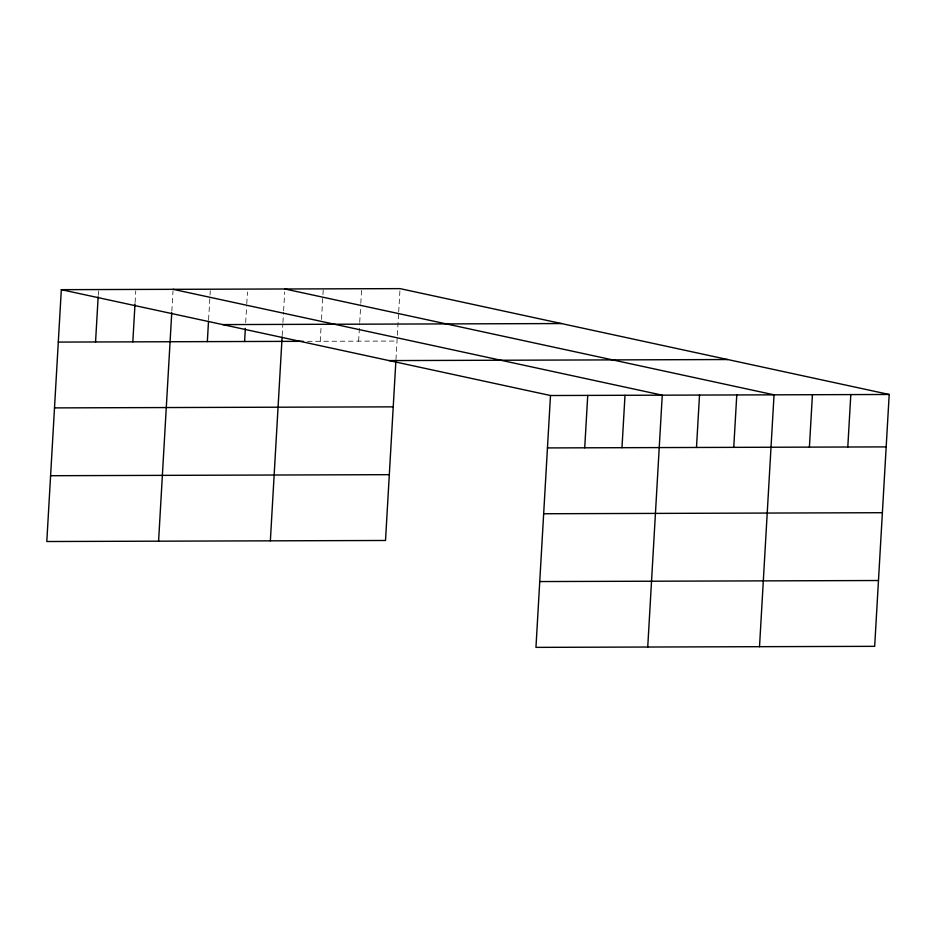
<?xml version="1.0" encoding="UTF-8"?>
<svg xmlns="http://www.w3.org/2000/svg" width="936" height="936" viewBox="0 0 936 936"><rect width="100%" height="100%" fill="white"/><g stroke="black" fill="none" stroke-linecap="round" stroke-linejoin="round"><path stroke-width="0.7" stroke-dasharray="4.68 3.51" d="M98.245 295.378L98.502 291.002M135.088 302.539L135.755 290.897M171.838 311.161L173.02 290.78M208.599 319.784L209.945 296.49M210.027 295.027L210.272 290.663M245.688 322.581L246.694 305.113M246.776 303.65L247.455 292.009M282.192 335.568L282.859 323.926M282.941 322.464L283.538 312.273M283.62 310.822L284.708 291.892M320.241 341.277L321.083 326.711M321.504 319.433L322.85 296.139M322.932 294.688L323.271 288.861M358.628 341.16L359.635 323.68M359.728 322.23L360.734 304.762M360.816 303.299L361.659 288.744M395.951 359.635L397.274 336.667M397.355 335.217L398.619 313.373M398.701 311.922L400.046 288.627M307.453 341.312L397.016 341.043"/><path stroke-width="1.4" d="M61.32 289.669L550.485 395.519L535.954 647.373L874.68 646.331L889.2 394.477L400.046 288.627L61.32 289.669L46.8 541.523L385.515 540.481L395.87 361.074M95.554 341.968L98.163 296.829M132.818 341.851L135.006 304.001M158.582 541.183L171.756 312.612M207.336 341.617L208.517 321.235M244.6 341.511L245.349 328.407M270.352 540.844L282.11 337.03M584.719 447.817L587.738 395.401M621.972 447.7L625.002 395.284M647.735 647.033L662.255 395.167L173.101 289.318M696.489 447.466L699.52 395.05M733.754 447.361L736.772 394.945M759.517 646.694L774.037 394.828L284.883 288.978M809.406 447.127L812.425 394.711M847.794 447.01L850.812 394.594M222.745 324.593L561.46 323.552M58.301 342.085L303.182 341.324M389.06 360.582L727.775 359.541M550.485 395.519L889.2 394.477M54.51 407.897L393.225 406.856M547.455 447.923L886.181 446.893M50.591 475.71L389.317 474.669M543.664 513.747L882.379 512.706M539.756 581.56L878.471 580.519"/></g></svg>
